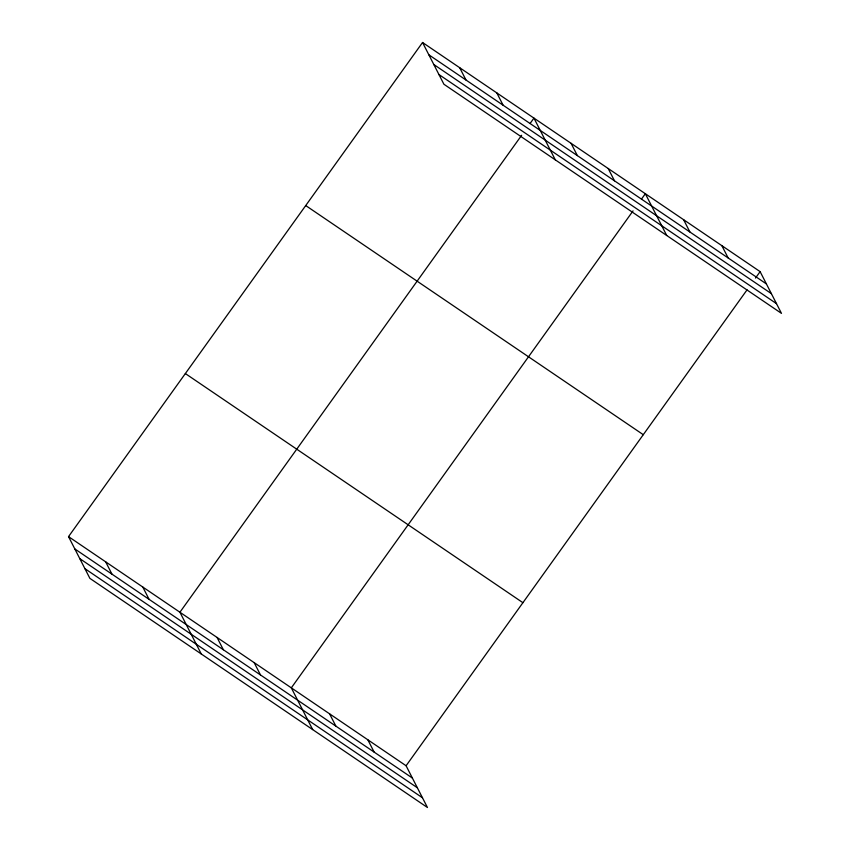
<?xml version="1.0" encoding="UTF-8"?>
<svg xmlns="http://www.w3.org/2000/svg" width="850" height="850" viewBox="0 0 850 850"><rect width="100%" height="100%" fill="white"/><g stroke="black" fill="none" stroke-linecap="round" stroke-linejoin="round"><path stroke-width="1.27" d="M68.521 536.626L406.087 765.754L427.454 807.5L89.887 578.372L68.521 536.626L422.546 42.5L760.112 271.628L781.479 313.374L443.913 84.246L422.546 42.5M521.645 135.278L179.924 612.234L201.28 653.99M530.102 123.473L533.949 118.108L555.305 159.864M633.037 210.885L291.316 687.852L312.683 729.597M641.495 199.091L645.341 193.726L666.708 235.471M406.087 765.754L747.044 289.861M755.501 278.056L760.112 271.628M428.846 54.804L766.403 283.921M433.819 64.515L771.375 293.643M438.94 74.534L776.507 303.652M305.724 205.562L643.28 434.69M185.353 373.564L522.909 602.692M74.821 548.93L412.377 778.048M79.794 558.641L417.35 787.769M84.915 568.661L422.482 797.778M721.852 245.661L728.153 257.954M683.602 219.693L689.892 231.986M608.207 168.523L614.497 180.816M571.072 143.31L577.373 155.614M496.814 92.905L503.104 105.209M459.68 67.703L465.981 80.006M367.827 739.787L374.127 752.08M329.577 713.819L335.867 726.112M254.182 662.649L260.483 674.942M217.048 637.436L223.348 649.74M142.789 587.031L149.079 599.335M105.655 561.829L111.956 574.133"/></g></svg>
